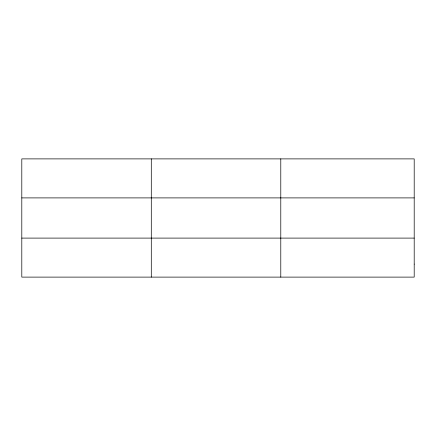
<?xml version="1.0" encoding="UTF-8"?>
<svg xmlns="http://www.w3.org/2000/svg" width="436" height="436" viewBox="0 0 436 436"><rect width="100%" height="100%" fill="white"/><g stroke="black" fill="none" stroke-linecap="round" stroke-linejoin="round"><path stroke-width="0.65" d="M151.292 277.111L151.292 158.889M280.784 277.111L280.784 158.889M21.8 197.9L414.2 197.9M21.8 238.1L414.2 238.1M414.2 264.107L414.2 277.111L21.8 277.111L21.8 158.889L414.2 158.889L414.2 264.107"/></g></svg>
